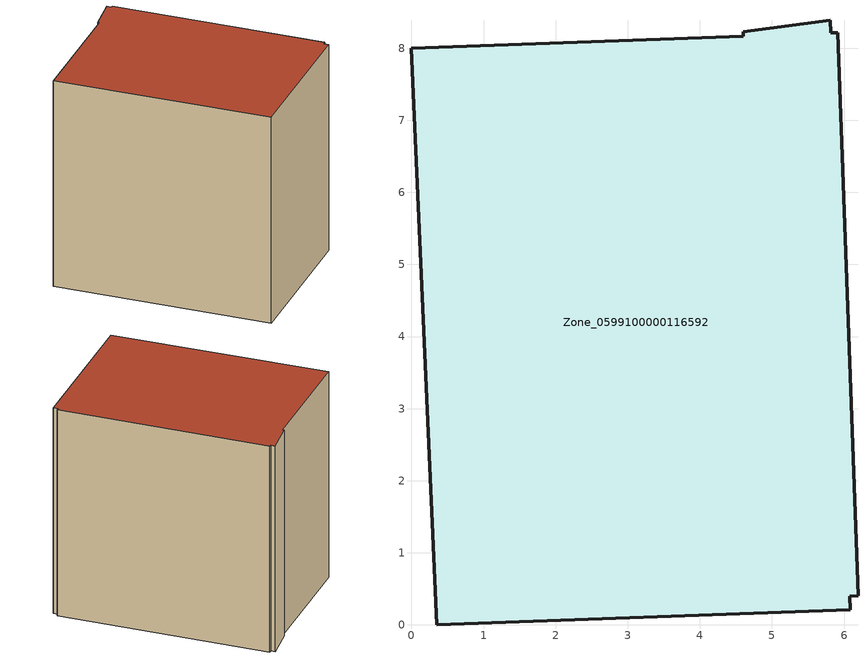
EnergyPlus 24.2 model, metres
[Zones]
Zone_0599100000116592
 floor ground (C_G): 6.08,0.4 6.09,0.21 0.35,0 0,8 4.6,8.17 4.6,8.23 5.8,8.39 5.82,8.21 5.91,8.21 6.19,0.41 z0
 wall outside (C_F): 4.6,8.17 0,8 0.35,0 6.09,0.21 6.08,0.4 6.19,0.41 5.91,8.21 5.82,8.21 5.8,8.39 4.6,8.23 4.6,8.17 z0:8.03
 roof outside (C_R): 6.08,0.4 6.19,0.41 5.91,8.21 5.82,8.21 5.8,8.39 4.6,8.23 4.6,8.17 0,8 0.35,0 6.09,0.21 z8.03
[BUILDING]
Pand.0599100000116592: North Axis=0; Terrain=City; Loads Convergence Tolerance Value=0.04; Temperature Convergence Tolerance Value=0.4; Solar Distribution=FullExterior; Maximum Number of Warmup Days=25; Minimum Number of Warmup Days=1
[Site:Location]
Rotterdam.The.Hague.AP_ZH_NLD Design_Conditions: Latitude=51.96; Longitude=4.45; Time Zone=1; Elevation=-4.5
[SITE:GROUNDTEMPERATURE:BUILDINGSURFACE]
18, 18, 18, 18, 18, 18, 18, 18, 18, 18, 18, 18
[MATERIAL] Thermal Absorptance=0.9; Solar Absorptance=0.7; Visible Absorptance=0.7
Name | Roughness | Thickness | Conductivity | Density | Specific Heat
G.TI.1946 | MediumSmooth | 0.15 | 1 | 540 | 1210
F.TI.1946 | Rough | 0.3 | 0.857143 | 1920 | 840
R.TI.1946 | MediumRough | 0.2 | 0.1 | 1500 | 1000
[CONSTRUCTION]
C_G: G.TI.1946
C_F: F.TI.1946
C_R: R.TI.1946
[ZONE]
Zone_0599100000116592: Type=1; Multiplier=1; Ceiling Height=Autocalculate; Volume=Autocalculate; Floor Area=autocalculate; Part of Total Floor Area=Yes
[ZONEINFILTRATION:DESIGNFLOWRATE]
Infil_Zone_0599100000116592: Zone or ZoneList or Space or SpaceList=Zone_0599100000116592; Schedule=AlwaysOn; Design Flow Rate Calculation Method=Flow/Area; Flow Rate per Floor Area=0.003; Constant Term Coefficient=1; Temperature Term Coefficient=0; Velocity Term Coefficient=0; Velocity Squared Term Coefficient=0
[HVACTEMPLATE:ZONE:IDEALLOADSAIRSYSTEM]
Zone_0599100000116592: Maximum Heating Supply Air Temperature=50; Minimum Cooling Supply Air Temperature=13; Maximum Heating Supply Air Humidity Ratio=0.0156; Minimum Cooling Supply Air Humidity Ratio=0.0077; Heating Limit=NoLimit; Cooling Limit=NoLimit; Dehumidification Control Type=ConstantSensibleHeatRatio; Cooling Sensible Heat Ratio=0.7; Dehumidification Setpoint=60; Humidification Control Type=None; Humidification Setpoint=30; Outdoor Air Method=None; Outdoor Air Flow Rate per Person=0.00944; Outdoor Air Flow Rate per Zone Floor Area=0; Outdoor Air Flow Rate per Zone=0; Demand Controlled Ventilation Type=None; Outdoor Air Economizer Type=NoEconomizer; Heat Recovery Type=None; Sensible Heat Recovery Effectiveness=0.7; Latent Heat Recovery Effectiveness=0.65
[ZONECONTROL:THERMOSTAT]
ThermostatControl_Zone_0599100000116592: Zone or ZoneList=Zone_0599100000116592; Control Type Schedule=DualSetpointControlType; Control 1=Thermostat_Zone_0599100000116592; Temperature Difference Between Cutout And Setpoint=0
[THERMOSTATSETPOINT:DUALSETPOINT]
Thermostat_Zone_0599100000116592: Heating Setpoint Temperature Schedule=HeatingSetpoint_Zone_0599100000116592; Cooling Setpoint Temperature Schedule=CoolingSetpoint_Zone_0599100000116592
[SCHEDULE:COMPACT]
HeatingSetpoint_Zone_0599100000116592: Through: 12/31, For: AllDays, Until: 24:00, 21
CoolingSetpoint_Zone_0599100000116592: Through: 12/31, For: AllDays, Until: 24:00, 24
DualSetpointControlType: Through: 12/31, For: AllDays, Until: 24:00, 4
AlwaysOn: Through: 12/31, For: AllDays, Until: 24:00, 1
